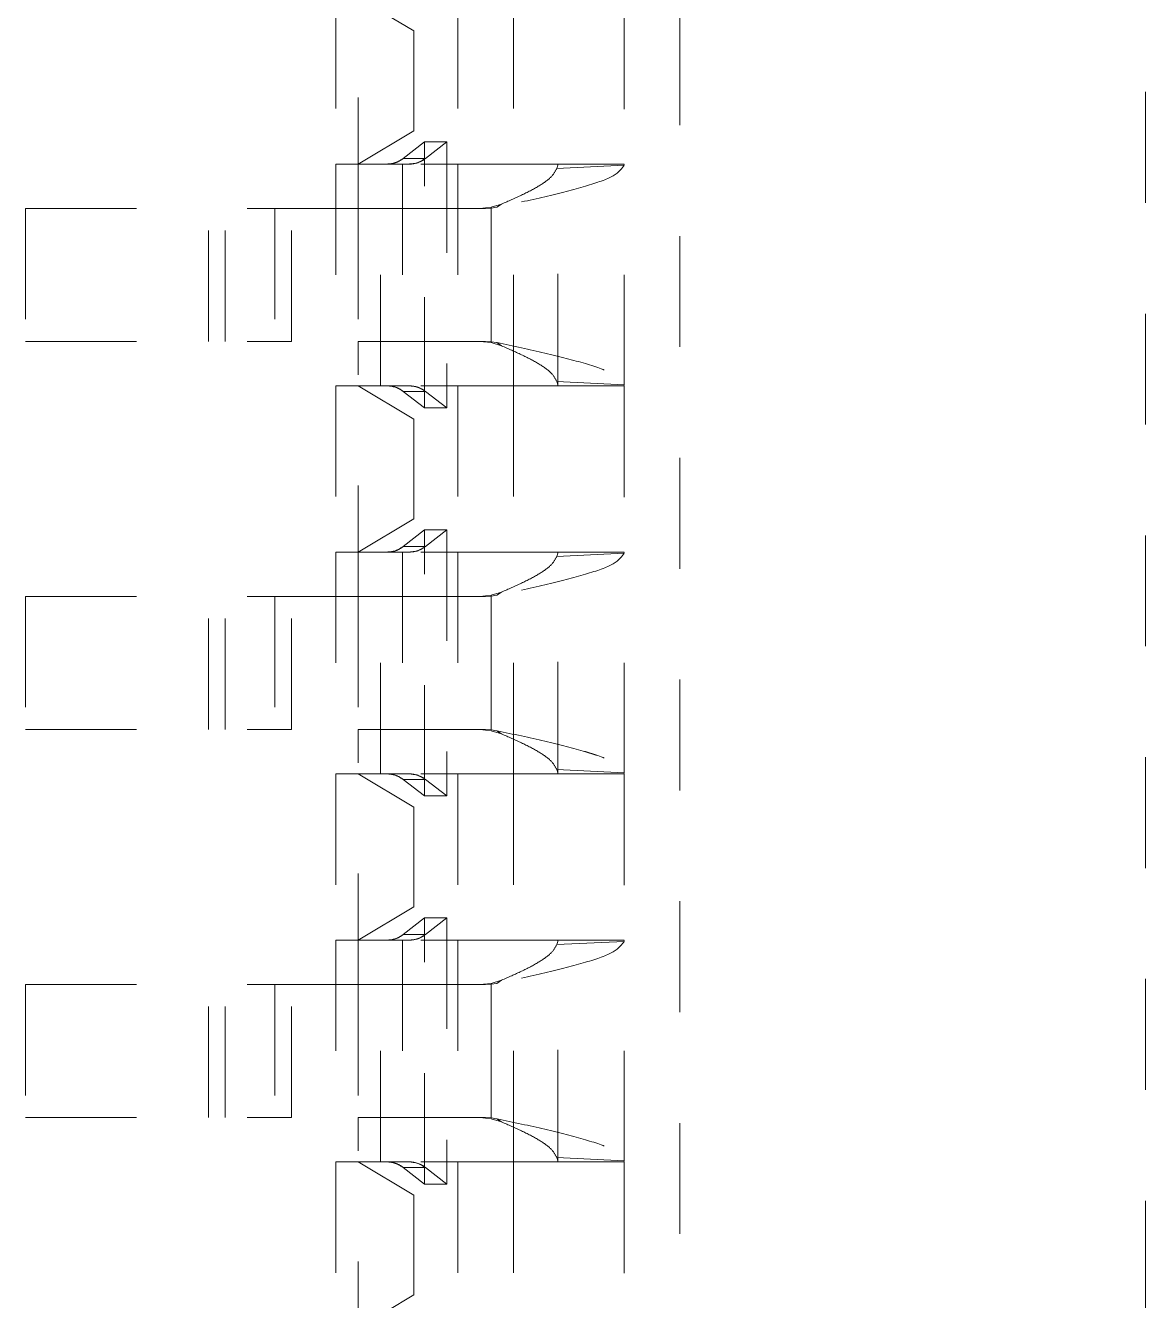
# Model space of a CAD drawing. Header units: millimetres. Extents: x 35 to 332, y 141 to 455.
# Drawn here: x 221.59 to 226.64, y 279.56 to 285.31 of the extents above; entities that cross this region are included whole.
import ezdxf

# ---------------------------------------------------------------- set-up
doc = ezdxf.new("R2010")
doc.units = ezdxf.units.MM
doc.linetypes.add('HIDDEN', pattern=[0.2, 0.1, -0.1])

# ---------------------------------------------------------------- blocks, each defined once
blk = doc.blocks.new('DFSADVS')
at = {"color": 0, "linetype": 'HIDDEN', "lineweight": 18}
for p, q in [((708.5304, -183.0193), (717.9604, -183.0193)), ((717.9604, -183.4393), (708.5304, -183.4393)), ((711.2458, -183.4893), (711.3951, -183.4893)), ((711.3954, -183.4893), (711.3954, -183.5493)), ((711.3954, -183.4893), (711.3954, -183.5493)), ((711.3965, -183.4894), (711.3957, -183.4893)), ((711.5952, -183.4893), (711.3957, -183.4893)), ((711.3957, -183.4893), (711.3965, -183.4894)), ((711.3994, -183.55), (711.3965, -183.4894)), ((711.3994, -183.55), (711.3965, -183.4894)), ((711.5944, -183.4894), (711.5915, -183.55)), ((711.5944, -183.4894), (711.5915, -183.55)), ((711.5944, -183.4894), (711.5952, -183.4893)), ((711.5944, -183.4894), (711.5952, -183.4893)), ((711.5954, -183.5493), (711.5954, -183.4893)), ((711.5954, -183.5493), (711.5954, -183.4893)), ((711.5958, -183.4893), (711.7451, -183.4893)), ((711.7454, -183.4893), (711.7454, -183.5493)), ((711.7454, -183.4893), (711.7454, -183.5493)), ((711.7465, -183.4894), (711.7457, -183.4893)), ((711.9452, -183.4893), (711.7457, -183.4893)), ((711.7457, -183.4893), (711.7465, -183.4894)), ((711.7494, -183.55), (711.7465, -183.4894)), ((711.7494, -183.55), (711.7465, -183.4894)), ((711.9444, -183.4894), (711.9415, -183.55)), ((711.9444, -183.4894), (711.9415, -183.55)), ((711.9444, -183.4894), (711.9452, -183.4893)), ((711.9444, -183.4894), (711.9452, -183.4893)), ((711.9454, -183.5493), (711.9454, -183.4893)), ((711.9454, -183.5493), (711.9454, -183.4893)), ((711.9458, -183.4893), (712.0951, -183.4893)), ((712.0954, -183.4893), (712.0954, -183.5493)), ((712.0954, -183.4893), (712.0954, -183.5493)), ((712.0965, -183.4894), (712.0957, -183.4893)), ((712.2952, -183.4893), (712.0957, -183.4893)), ((712.0957, -183.4893), (712.0965, -183.4894)), ((712.0994, -183.55), (712.0965, -183.4894)), ((712.0994, -183.55), (712.0965, -183.4894)), ((712.2944, -183.4894), (712.2915, -183.55)), ((712.2944, -183.4894), (712.2915, -183.55)), ((712.2944, -183.4894), (712.2952, -183.4893)), ((712.2944, -183.4894), (712.2952, -183.4893)), ((712.2954, -183.5493), (712.2954, -183.4893)), ((712.2954, -183.5493), (712.2954, -183.4893)), ((712.2958, -183.4893), (712.4451, -183.4893)), ((711.3954, -183.5493), (711.3954, -183.5893)), ((711.3954, -183.5493), (711.3965, -183.5493)), ((711.5944, -183.5493), (711.3965, -183.5493)), ((711.3965, -183.5493), (711.3994, -183.55)), ((711.3965, -183.5493), (711.3994, -183.55)), ((711.5915, -183.55), (711.5944, -183.5493)), ((711.5915, -183.55), (711.5944, -183.5493)), ((711.5944, -183.5493), (711.5954, -183.5493)), ((711.5954, -183.5893), (711.5954, -183.5493)), ((711.7454, -183.5493), (711.7454, -183.5893)), ((711.7454, -183.5493), (711.7465, -183.5493)), ((711.9444, -183.5493), (711.7465, -183.5493)), ((711.7465, -183.5493), (711.7494, -183.55)), ((711.7465, -183.5493), (711.7494, -183.55)), ((711.9415, -183.55), (711.9444, -183.5493)), ((711.9415, -183.55), (711.9444, -183.5493)), ((711.9444, -183.5493), (711.9454, -183.5493)), ((711.9454, -183.5893), (711.9454, -183.5493)), ((712.0954, -183.5493), (712.0954, -183.5893)), ((712.0954, -183.5493), (712.0965, -183.5493)), ((712.2944, -183.5493), (712.0965, -183.5493)), ((712.0965, -183.5493), (712.0994, -183.55)), ((712.0965, -183.5493), (712.0994, -183.55)), ((712.2915, -183.55), (712.2944, -183.5493)), ((712.2915, -183.55), (712.2944, -183.5493)), ((712.2944, -183.5493), (712.2954, -183.5493)), ((712.2954, -183.5893), (712.2954, -183.5493)), ((711.2454, -183.5893), (711.3954, -183.5893)), ((711.5954, -183.5893), (711.3954, -183.5893)), ((711.3954, -183.5893), (711.3954, -183.6393)), ((711.5954, -183.6393), (711.5954, -183.5893)), ((711.5954, -183.5893), (711.7454, -183.5893)), ((711.9454, -183.5893), (711.7454, -183.5893)), ((711.7454, -183.5893), (711.7454, -183.6393)), ((711.9454, -183.6393), (711.9454, -183.5893)), ((711.9454, -183.5893), (712.0954, -183.5893)), ((712.2954, -183.5893), (712.0954, -183.5893)), ((712.0954, -183.5893), (712.0954, -183.6393)), ((712.2954, -183.6393), (712.2954, -183.5893)), ((712.2954, -183.5893), (712.4454, -183.5893)), ((711.4344, -183.6041), (711.4315, -183.5999)), ((711.4315, -183.5999), (711.4344, -183.6093)), ((711.4344, -183.6093), (711.4315, -183.5999)), ((711.4315, -183.5999), (711.4344, -183.6041)), ((711.4344, -183.6041), (711.4352, -183.6093)), ((711.4344, -183.6041), (711.4352, -183.6093)), ((711.5557, -183.6093), (711.5565, -183.6041)), ((711.5557, -183.6093), (711.5565, -183.6041)), ((711.5594, -183.5999), (711.5565, -183.6041)), ((711.5565, -183.6093), (711.5594, -183.5999)), ((711.5594, -183.5999), (711.5565, -183.6093)), ((711.5565, -183.6041), (711.5594, -183.5999)), ((711.7844, -183.6041), (711.7815, -183.5999)), ((711.7815, -183.5999), (711.7844, -183.6093)), ((711.7844, -183.6093), (711.7815, -183.5999)), ((711.7815, -183.5999), (711.7844, -183.6041)), ((711.7844, -183.6041), (711.7852, -183.6093)), ((711.7844, -183.6041), (711.7852, -183.6093)), ((711.9057, -183.6093), (711.9065, -183.6041)), ((711.9057, -183.6093), (711.9065, -183.6041)), ((711.9094, -183.5999), (711.9065, -183.6041)), ((711.9065, -183.6093), (711.9094, -183.5999)), ((711.9094, -183.5999), (711.9065, -183.6093)), ((711.9065, -183.6041), (711.9094, -183.5999)), ((712.1344, -183.6041), (712.1315, -183.5999)), ((712.1315, -183.5999), (712.1344, -183.6093)), ((712.1344, -183.6093), (712.1315, -183.5999)), ((712.1315, -183.5999), (712.1344, -183.6041)), ((712.1344, -183.6041), (712.1352, -183.6093)), ((712.1344, -183.6041), (712.1352, -183.6093)), ((712.2557, -183.6093), (712.2565, -183.6041)), ((712.2557, -183.6093), (712.2565, -183.6041)), ((712.2594, -183.5999), (712.2565, -183.6041)), ((712.2565, -183.6093), (712.2594, -183.5999)), ((712.2594, -183.5999), (712.2565, -183.6093)), ((712.2565, -183.6041), (712.2594, -183.5999)), ((711.4354, -183.6196), (711.4344, -183.6093)), ((711.4344, -183.6093), (711.5565, -183.6093)), ((711.4354, -183.6196), (711.4344, -183.6093)), ((711.4354, -183.6145), (711.4352, -183.6093)), ((711.5557, -183.6093), (711.4352, -183.6093)), ((711.4352, -183.6093), (711.4354, -183.6145)), ((711.4354, -183.6093), (711.5554, -183.6093)), ((711.4354, -183.7893), (711.4354, -183.6145)), ((711.4354, -183.6145), (711.4354, -183.6196)), ((711.4354, -183.6145), (711.4354, -183.7293)), ((711.4354, -183.6145), (711.4354, -183.6196)), ((711.5554, -183.6145), (711.5557, -183.6093)), ((711.5565, -183.6093), (711.5554, -183.6196)), ((711.5554, -183.6145), (711.5557, -183.6093)), ((711.5565, -183.6093), (711.5554, -183.6196)), ((711.5554, -183.6145), (711.5554, -183.7893)), ((711.5554, -183.6196), (711.5554, -183.6145)), ((711.5554, -183.7293), (711.5554, -183.6145)), ((711.5554, -183.6196), (711.5554, -183.6145)), ((711.7854, -183.6196), (711.7844, -183.6093)), ((711.7844, -183.6093), (711.9065, -183.6093)), ((711.7854, -183.6196), (711.7844, -183.6093)), ((711.7854, -183.6145), (711.7852, -183.6093)), ((711.9057, -183.6093), (711.7852, -183.6093)), ((711.7852, -183.6093), (711.7854, -183.6145)), ((711.7854, -183.6093), (711.9054, -183.6093)), ((711.7854, -183.7893), (711.7854, -183.6145)), ((711.7854, -183.6145), (711.7854, -183.6196)), ((711.7854, -183.6145), (711.7854, -183.7293)), ((711.7854, -183.6145), (711.7854, -183.6196)), ((711.9054, -183.6145), (711.9057, -183.6093)), ((711.9065, -183.6093), (711.9054, -183.6196)), ((711.9054, -183.6145), (711.9057, -183.6093)), ((711.9065, -183.6093), (711.9054, -183.6196)), ((711.9054, -183.6145), (711.9054, -183.7893)), ((711.9054, -183.6196), (711.9054, -183.6145)), ((711.9054, -183.7293), (711.9054, -183.6145)), ((711.9054, -183.6196), (711.9054, -183.6145)), ((712.1354, -183.6196), (712.1344, -183.6093)), ((712.1344, -183.6093), (712.2565, -183.6093)), ((712.1354, -183.6196), (712.1344, -183.6093)), ((712.1354, -183.6145), (712.1352, -183.6093)), ((712.2557, -183.6093), (712.1352, -183.6093)), ((712.1352, -183.6093), (712.1354, -183.6145)), ((712.1354, -183.6093), (712.2554, -183.6093)), ((712.1354, -183.7893), (712.1354, -183.6145)), ((712.1354, -183.6145), (712.1354, -183.6196)), ((712.1354, -183.6145), (712.1354, -183.7293)), ((712.1354, -183.6145), (712.1354, -183.6196)), ((712.2554, -183.6145), (712.2557, -183.6093)), ((712.2565, -183.6093), (712.2554, -183.6196)), ((712.2554, -183.6145), (712.2557, -183.6093)), ((712.2565, -183.6093), (712.2554, -183.6196)), ((712.2554, -183.6145), (712.2554, -183.7893)), ((712.2554, -183.6196), (712.2554, -183.6145)), ((712.2554, -183.7293), (712.2554, -183.6145)), ((712.2554, -183.6196), (712.2554, -183.6145)), ((711.2454, -183.6393), (711.3954, -183.6393)), ((711.3954, -183.6393), (711.5954, -183.6393)), ((711.3954, -183.6393), (711.3954, -183.6727)), ((711.5954, -183.6726), (711.5954, -183.6393)), ((711.5954, -183.6393), (711.7454, -183.6393)), ((711.7454, -183.6393), (711.9454, -183.6393)), ((711.7454, -183.6393), (711.7454, -183.6727)), ((711.9454, -183.6726), (711.9454, -183.6393)), ((711.9454, -183.6393), (712.0954, -183.6393)), ((712.0954, -183.6393), (712.2954, -183.6393)), ((712.0954, -183.6393), (712.0954, -183.6727)), ((712.2954, -183.6726), (712.2954, -183.6393)), ((712.2954, -183.6393), (712.4454, -183.6393)), ((711.3754, -183.6693), (711.3754, -183.6492)), ((711.3754, -183.6492), (711.6154, -183.6492)), ((711.3904, -183.6686), (711.3754, -183.6492)), ((711.6154, -183.6492), (711.6005, -183.6686)), ((711.6154, -183.6492), (711.6154, -183.6693)), ((711.7254, -183.6693), (711.7254, -183.6492)), ((711.7254, -183.6492), (711.9654, -183.6492)), ((711.7404, -183.6686), (711.7254, -183.6492)), ((711.9654, -183.6492), (711.9505, -183.6686)), ((711.9654, -183.6492), (711.9654, -183.6693)), ((712.0754, -183.6693), (712.0754, -183.6492)), ((712.0754, -183.6492), (712.3154, -183.6492)), ((712.0904, -183.6686), (712.0754, -183.6492)), ((712.3154, -183.6492), (712.3005, -183.6686)), ((712.3154, -183.6492), (712.3154, -183.6693)), ((711.6154, -183.6693), (711.3754, -183.6693)), ((711.3904, -183.6886), (711.3754, -183.6693)), ((711.3904, -183.6686), (711.3904, -183.6886)), ((711.6005, -183.6886), (711.6005, -183.6686)), ((711.6154, -183.6693), (711.6005, -183.6886)), ((711.9654, -183.6693), (711.7254, -183.6693)), ((711.7404, -183.6886), (711.7254, -183.6693)), ((711.7404, -183.6686), (711.7404, -183.6886)), ((711.9505, -183.6886), (711.9505, -183.6686)), ((711.9654, -183.6693), (711.9505, -183.6886)), ((712.3154, -183.6693), (712.0754, -183.6693)), ((712.0904, -183.6886), (712.0754, -183.6693)), ((712.0904, -183.6686), (712.0904, -183.6886)), ((712.3005, -183.6886), (712.3005, -183.6686)), ((712.3154, -183.6693), (712.3005, -183.6886)), ((711.2754, -183.6792), (711.2454, -183.7293)), ((711.3654, -183.6792), (711.2754, -183.6792)), ((711.3954, -183.7293), (711.3654, -183.6792)), ((711.3954, -183.683), (711.3954, -183.703)), ((711.3954, -183.6892), (711.3954, -183.683)), ((711.3954, -183.6892), (711.5954, -183.6892)), ((711.3954, -183.6893), (711.5954, -183.6893)), ((711.6254, -183.6792), (711.5954, -183.7293)), ((711.5954, -183.703), (711.5954, -183.683)), ((711.5954, -183.683), (711.5954, -183.6892)), ((711.7154, -183.6792), (711.6254, -183.6792)), ((711.7454, -183.7293), (711.7154, -183.6792)), ((711.7454, -183.683), (711.7454, -183.703)), ((711.7454, -183.6892), (711.7454, -183.683)), ((711.7454, -183.6892), (711.9454, -183.6892)), ((711.7454, -183.6893), (711.9454, -183.6893)), ((711.9754, -183.6792), (711.9454, -183.7293)), ((711.9454, -183.703), (711.9454, -183.683)), ((711.9454, -183.683), (711.9454, -183.6892)), ((712.0654, -183.6792), (711.9754, -183.6792)), ((712.0954, -183.7293), (712.0654, -183.6792)), ((712.0954, -183.683), (712.0954, -183.703)), ((712.0954, -183.6892), (712.0954, -183.683)), ((712.0954, -183.6892), (712.2954, -183.6892)), ((712.0954, -183.6893), (712.2954, -183.6893)), ((712.3254, -183.6792), (712.2954, -183.7293)), ((712.2954, -183.703), (712.2954, -183.683)), ((712.2954, -183.683), (712.2954, -183.6892)), ((712.4154, -183.6792), (712.3254, -183.6792)), ((712.4454, -183.7293), (712.4154, -183.6792)), ((711.3954, -183.703), (711.3954, -183.7092)), ((711.5954, -183.7092), (711.3954, -183.7092)), ((711.3954, -183.7092), (711.3954, -183.7293)), ((711.5954, -183.7092), (711.5954, -183.703)), ((711.5954, -183.7293), (711.5954, -183.7092)), ((711.7454, -183.703), (711.7454, -183.7092)), ((711.9454, -183.7092), (711.7454, -183.7092)), ((711.7454, -183.7092), (711.7454, -183.7293)), ((711.9454, -183.7092), (711.9454, -183.703)), ((711.9454, -183.7293), (711.9454, -183.7092)), ((712.0954, -183.703), (712.0954, -183.7092)), ((712.2954, -183.7092), (712.0954, -183.7092)), ((712.0954, -183.7092), (712.0954, -183.7293)), ((712.2954, -183.7092), (712.2954, -183.703)), ((712.2954, -183.7293), (712.2954, -183.7092)), ((711.4354, -183.7293), (711.2054, -183.7293)), ((711.3954, -183.7293), (711.3954, -183.7493)), ((711.4354, -183.7293), (711.5554, -183.7293)), ((711.7854, -183.7293), (711.5554, -183.7293)), ((711.5954, -183.7493), (711.5954, -183.7293)), ((711.7454, -183.7293), (711.7454, -183.7493)), ((711.7854, -183.7293), (711.9054, -183.7293)), ((712.1354, -183.7293), (711.9054, -183.7293)), ((711.9454, -183.7493), (711.9454, -183.7293)), ((712.0954, -183.7293), (712.0954, -183.7493)), ((712.1354, -183.7293), (712.2554, -183.7293)), ((712.4854, -183.7293), (712.2554, -183.7293)), ((712.2954, -183.7493), (712.2954, -183.7293)), ((711.2454, -183.7493), (711.3954, -183.7493)), ((711.3954, -183.7493), (711.5954, -183.7493)), ((711.5954, -183.7493), (711.7454, -183.7493)), ((711.7454, -183.7493), (711.9454, -183.7493)), ((711.9454, -183.7493), (712.0954, -183.7493)), ((712.0954, -183.7493), (712.2954, -183.7493)), ((712.2954, -183.7493), (712.4454, -183.7493)), ((711.5554, -183.7893), (711.4354, -183.7893)), ((711.4354, -183.7893), (711.4354, -183.8043)), ((711.5554, -183.8043), (711.5554, -183.7893)), ((711.9054, -183.7893), (711.7854, -183.7893)), ((711.7854, -183.7893), (711.7854, -183.8043)), ((711.9054, -183.8043), (711.9054, -183.7893)), ((712.2554, -183.7893), (712.1354, -183.7893)), ((712.1354, -183.7893), (712.1354, -183.8043)), ((712.2554, -183.8043), (712.2554, -183.7893)), ((711.4354, -184.0293), (711.4354, -183.8043)), ((711.4354, -183.8043), (711.5554, -183.8043)), ((711.5554, -184.0293), (711.5554, -183.8043)), ((711.7854, -184.0293), (711.7854, -183.8043)), ((711.7854, -183.8043), (711.9054, -183.8043)), ((711.9054, -184.0293), (711.9054, -183.8043)), ((712.1354, -183.8043), (712.2554, -183.8043)), ((712.1354, -184.0293), (712.1354, -183.8043)), ((712.2554, -184.0293), (712.2554, -183.8043)), ((711.5554, -183.8492), (711.4354, -183.8492)), ((711.9054, -183.8492), (711.7854, -183.8492)), ((712.2554, -183.8492), (712.1354, -183.8492)), ((711.5554, -183.8643), (711.4354, -183.8643)), ((711.9054, -183.8643), (711.7854, -183.8643)), ((712.2554, -183.8643), (712.1354, -183.8643)), ((711.4354, -184.0293), (711.5554, -184.0293)), ((711.7854, -184.0293), (711.9054, -184.0293)), ((712.1354, -184.0293), (712.2554, -184.0293))]:
    blk.add_line(p, q, dxfattribs=at)
for centre, radius, start, end in [((711.3718, -183.6832), 0.0237, 0.4322, 38.2097), ((711.619, -183.6832), 0.0236, 141.7497, 179.6083), ((711.7218, -183.6832), 0.0236, 0.3917, 38.2503), ((711.9691, -183.6832), 0.0237, 141.7903, 179.5678), ((712.0718, -183.6832), 0.0236, 0.4167, 38.2516), ((712.319, -183.6832), 0.0236, 141.7497, 179.6083), ((711.3718, -183.7032), 0.0236, 0.4299, 38.2212), ((711.619, -183.7032), 0.0236, 141.7382, 179.6107), ((711.7219, -183.7032), 0.0236, 0.3893, 38.2618), ((711.9691, -183.7032), 0.0236, 141.7788, 179.5701), ((712.0718, -183.7032), 0.0236, 0.4144, 38.2631), ((712.319, -183.7032), 0.0236, 141.7382, 179.6107)]:
    blk.add_arc(centre, radius, start, end, dxfattribs=at)
for points, knots in [([(711.3965, -183.4894), (711.3997, -183.4916), (711.406, -183.4961), (711.4154, -183.5226), (711.4249, -183.5598), (711.4312, -183.5893), (711.4344, -183.6041)], [0, 0, 0, 0, 0.249991, 0.49999, 0.750002, 1, 1, 1, 1]), ([(711.3965, -183.4894), (711.3997, -183.4916), (711.406, -183.4961), (711.4154, -183.5226), (711.4249, -183.5598), (711.4312, -183.5893), (711.4344, -183.6041)], [0, 0, 0, 0, 0.250001, 0.499998, 0.750006, 1, 1, 1, 1]), ([(711.5565, -183.6041), (711.5597, -183.5893), (711.566, -183.5598), (711.5754, -183.5226), (711.5849, -183.4961), (711.5912, -183.4916), (711.5944, -183.4894)], [0, 0, 0, 0, 0.25001, 0.500009, 0.750002, 1, 1, 1, 1]), ([(711.5565, -183.6041), (711.5597, -183.5893), (711.566, -183.5598), (711.5754, -183.5226), (711.5849, -183.4961), (711.5912, -183.4916), (711.5944, -183.4894)], [0, 0, 0, 0, 0.2500097, 0.50001, 0.7500019, 1, 1, 1, 1]), ([(711.7465, -183.4894), (711.7497, -183.4916), (711.756, -183.4961), (711.7654, -183.5226), (711.7749, -183.5598), (711.7812, -183.5893), (711.7844, -183.6041)], [0, 0, 0, 0, 0.2499918, 0.4999921, 0.7500009, 1, 1, 1, 1]), ([(711.7465, -183.4894), (711.7497, -183.4916), (711.756, -183.4961), (711.7654, -183.5226), (711.7749, -183.5598), (711.7812, -183.5893), (711.7844, -183.6041)], [0, 0, 0, 0, 0.250006, 0.500003, 0.750006, 1, 1, 1, 1]), ([(711.9065, -183.6041), (711.9097, -183.5893), (711.916, -183.5598), (711.9255, -183.5226), (711.9349, -183.4961), (711.9412, -183.4916), (711.9444, -183.4894)], [0, 0, 0, 0, 0.250009, 0.500011, 0.750003, 1, 1, 1, 1]), ([(711.9065, -183.6041), (711.9097, -183.5893), (711.916, -183.5598), (711.9254, -183.5226), (711.9349, -183.4961), (711.9412, -183.4916), (711.9444, -183.4894)], [0, 0, 0, 0, 0.250009, 0.500008, 0.750003, 1, 1, 1, 1]), ([(712.0965, -183.4894), (712.0997, -183.4916), (712.106, -183.4961), (712.1154, -183.5226), (712.1249, -183.5598), (712.1312, -183.5893), (712.1344, -183.6041)], [0, 0, 0, 0, 0.249991, 0.49999, 0.749998, 1, 1, 1, 1]), ([(712.0965, -183.4894), (712.0997, -183.4916), (712.106, -183.4961), (712.1154, -183.5226), (712.1249, -183.5598), (712.1312, -183.5893), (712.1344, -183.6041)], [0, 0, 0, 0, 0.2500012, 0.4999984, 0.7500018, 1, 1, 1, 1]), ([(712.2565, -183.6041), (712.2597, -183.5893), (712.266, -183.5598), (712.2754, -183.5226), (712.2849, -183.4961), (712.2912, -183.4916), (712.2944, -183.4894)], [0, 0, 0, 0, 0.25001, 0.500009, 0.750002, 1, 1, 1, 1]), ([(712.2565, -183.6041), (712.2597, -183.5893), (712.266, -183.5598), (712.2754, -183.5226), (712.2849, -183.4961), (712.2912, -183.4916), (712.2944, -183.4894)], [0, 0, 0, 0, 0.2500097, 0.50001, 0.7500019, 1, 1, 1, 1]), ([(711.3954, -183.5893), (711.3954, -183.584), (711.3954, -183.5735), (711.3954, -183.5603), (711.3954, -183.5511), (711.3954, -183.5499), (711.3954, -183.5493)], [0, 0, 0, 0, 0.250001, 0.499983, 0.750002, 1, 1, 1, 1]), ([(711.4315, -183.5999), (711.4288, -183.5938), (711.4235, -183.5815), (711.4154, -183.5662), (711.4074, -183.5546), (711.4021, -183.5515), (711.3994, -183.55)], [0, 0, 0, 0, 0.250005, 0.500006, 0.750008, 1, 1, 1, 1]), ([(711.4315, -183.5999), (711.4288, -183.5938), (711.4235, -183.5815), (711.4154, -183.5662), (711.4074, -183.5546), (711.4021, -183.5515), (711.3994, -183.55)], [0, 0, 0, 0, 0.250021, 0.500039, 0.750058, 1, 1, 1, 1]), ([(711.5594, -183.5999), (711.5621, -183.5938), (711.5674, -183.5815), (711.5754, -183.5662), (711.5835, -183.5546), (711.5888, -183.5515), (711.5915, -183.55)], [0, 0, 0, 0, 0.250009, 0.499997, 0.750004, 1, 1, 1, 1]), ([(711.5594, -183.5999), (711.5621, -183.5938), (711.5674, -183.5815), (711.5754, -183.5662), (711.5835, -183.5546), (711.5888, -183.5515), (711.5915, -183.55)], [0, 0, 0, 0, 0.250009, 0.499997, 0.750004, 1, 1, 1, 1]), ([(711.5954, -183.5493), (711.5954, -183.5499), (711.5954, -183.5511), (711.5954, -183.5603), (711.5954, -183.5735), (711.5954, -183.584), (711.5954, -183.5893)], [0, 0, 0, 0, 0.249998, 0.500017, 0.749999, 1, 1, 1, 1]), ([(711.7454, -183.5893), (711.7454, -183.584), (711.7454, -183.5735), (711.7454, -183.5603), (711.7454, -183.5511), (711.7454, -183.5499), (711.7454, -183.5493)], [0, 0, 0, 0, 0.250001, 0.499983, 0.750002, 1, 1, 1, 1]), ([(711.7815, -183.5999), (711.7788, -183.5938), (711.7735, -183.5815), (711.7654, -183.5662), (711.7574, -183.5546), (711.7521, -183.5515), (711.7494, -183.55)], [0, 0, 0, 0, 0.250009, 0.499997, 0.750004, 1, 1, 1, 1]), ([(711.7815, -183.5999), (711.7788, -183.5938), (711.7735, -183.5815), (711.7654, -183.5662), (711.7574, -183.5546), (711.7521, -183.5515), (711.7494, -183.55)], [0, 0, 0, 0, 0.250021, 0.500021, 0.75004, 1, 1, 1, 1]), ([(711.9094, -183.5999), (711.9121, -183.5938), (711.9174, -183.5815), (711.9255, -183.5662), (711.9335, -183.5546), (711.9388, -183.5515), (711.9415, -183.55)], [0, 0, 0, 0, 0.250005, 0.500006, 0.750008, 1, 1, 1, 1]), ([(711.9094, -183.5999), (711.9121, -183.5938), (711.9174, -183.5815), (711.9255, -183.5662), (711.9335, -183.5546), (711.9388, -183.5515), (711.9415, -183.55)], [0, 0, 0, 0, 0.250005, 0.500006, 0.750008, 1, 1, 1, 1]), ([(711.9454, -183.5493), (711.9454, -183.5499), (711.9454, -183.5511), (711.9454, -183.5603), (711.9454, -183.5735), (711.9454, -183.584), (711.9454, -183.5893)], [0, 0, 0, 0, 0.249998, 0.500017, 0.749999, 1, 1, 1, 1]), ([(712.0954, -183.5893), (712.0954, -183.584), (712.0954, -183.5735), (712.0954, -183.5603), (712.0954, -183.5511), (712.0954, -183.5499), (712.0954, -183.5493)], [0, 0, 0, 0, 0.250001, 0.499983, 0.750002, 1, 1, 1, 1]), ([(712.1315, -183.5999), (712.1288, -183.5938), (712.1235, -183.5815), (712.1154, -183.5662), (712.1074, -183.5546), (712.1021, -183.5515), (712.0994, -183.55)], [0, 0, 0, 0, 0.250009, 0.499997, 0.750004, 1, 1, 1, 1]), ([(712.1315, -183.5999), (712.1288, -183.5938), (712.1235, -183.5815), (712.1154, -183.5662), (712.1074, -183.5546), (712.1021, -183.5515), (712.0994, -183.55)], [0, 0, 0, 0, 0.250021, 0.500021, 0.75004, 1, 1, 1, 1]), ([(712.2594, -183.5999), (712.2621, -183.5938), (712.2674, -183.5815), (712.2754, -183.5662), (712.2835, -183.5546), (712.2888, -183.5515), (712.2915, -183.55)], [0, 0, 0, 0, 0.250009, 0.499997, 0.750004, 1, 1, 1, 1]), ([(712.2594, -183.5999), (712.2621, -183.5938), (712.2674, -183.5815), (712.2754, -183.5662), (712.2835, -183.5546), (712.2888, -183.5515), (712.2915, -183.55)], [0, 0, 0, 0, 0.250009, 0.499997, 0.750004, 1, 1, 1, 1]), ([(712.2954, -183.5493), (712.2954, -183.5499), (712.2954, -183.5511), (712.2954, -183.5603), (712.2954, -183.5735), (712.2954, -183.584), (712.2954, -183.5893)], [0, 0, 0, 0, 0.249998, 0.500017, 0.749999, 1, 1, 1, 1]), ([(711.3954, -183.6393), (711.3954, -183.646), (711.3954, -183.655), (711.3954, -183.662), (711.3954, -183.6637)], [0, 0, 0, 0, 0.75199, 1, 1, 1, 1]), ([(711.5954, -183.6637), (711.5954, -183.662), (711.5954, -183.655), (711.5954, -183.646), (711.5954, -183.6393)], [0, 0, 0, 0, 0.247628, 1, 1, 1, 1]), ([(711.7454, -183.6393), (711.7454, -183.646), (711.7454, -183.655), (711.7454, -183.662), (711.7454, -183.6637)], [0, 0, 0, 0, 0.75199, 1, 1, 1, 1]), ([(711.9454, -183.6604), (711.9454, -183.6597), (711.9454, -183.6537), (711.9454, -183.6461), (711.9454, -183.6393)], [0, 0, 0, 0, 0.108494, 1, 1, 1, 1]), ([(712.0954, -183.6393), (712.0954, -183.646), (712.0954, -183.655), (712.0954, -183.662), (712.0954, -183.6637)], [0, 0, 0, 0, 0.75199, 1, 1, 1, 1]), ([(712.2954, -183.6637), (712.2954, -183.662), (712.2954, -183.655), (712.2954, -183.646), (712.2954, -183.6393)], [0, 0, 0, 0, 0.24801, 1, 1, 1, 1]), ([(711.3954, -183.683), (711.3952, -183.6805), (711.3948, -183.6753), (711.3918, -183.6708), (711.3904, -183.6686)], [0, 0, 0, 0, 0.500044, 1, 1, 1, 1]), ([(711.6005, -183.6686), (711.599, -183.6708), (711.5961, -183.6753), (711.5957, -183.6805), (711.5954, -183.683)], [0, 0, 0, 0, 0.500017, 1, 1, 1, 1]), ([(711.7454, -183.683), (711.7452, -183.6805), (711.7448, -183.6753), (711.7418, -183.6708), (711.7404, -183.6686)], [0, 0, 0, 0, 0.499983, 1, 1, 1, 1]), ([(711.9505, -183.6686), (711.9491, -183.6708), (711.9461, -183.6753), (711.9457, -183.6805), (711.9454, -183.683)], [0, 0, 0, 0, 0.499956, 1, 1, 1, 1]), ([(712.0954, -183.683), (712.0952, -183.6805), (712.0948, -183.6753), (712.0918, -183.6708), (712.0904, -183.6686)], [0, 0, 0, 0, 0.499998, 1, 1, 1, 1]), ([(712.3005, -183.6686), (712.2991, -183.6708), (712.2961, -183.6753), (712.2957, -183.6805), (712.2954, -183.683)], [0, 0, 0, 0, 0.500017, 1, 1, 1, 1]), ([(711.3954, -183.703), (711.3952, -183.7005), (711.3948, -183.6953), (711.3918, -183.6908), (711.3904, -183.6886)], [0, 0, 0, 0, 0.499953, 1, 1, 1, 1]), ([(711.6005, -183.6886), (711.599, -183.6908), (711.5961, -183.6953), (711.5957, -183.7005), (711.5954, -183.703)], [0, 0, 0, 0, 0.500108, 1, 1, 1, 1]), ([(711.7454, -183.703), (711.7452, -183.7005), (711.7448, -183.6953), (711.7418, -183.6908), (711.7404, -183.6886)], [0, 0, 0, 0, 0.499892, 1, 1, 1, 1]), ([(711.9505, -183.6886), (711.9491, -183.6908), (711.9461, -183.6953), (711.9457, -183.7005), (711.9454, -183.703)], [0, 0, 0, 0, 0.500047, 1, 1, 1, 1]), ([(712.0954, -183.703), (712.0952, -183.7005), (712.0948, -183.6953), (712.0918, -183.6908), (712.0904, -183.6886)], [0, 0, 0, 0, 0.499908, 1, 1, 1, 1]), ([(712.3005, -183.6886), (712.2991, -183.6908), (712.2961, -183.6953), (712.2957, -183.7005), (712.2954, -183.703)], [0, 0, 0, 0, 0.500108, 1, 1, 1, 1])]:
    blk.add_open_spline(points, degree=3, knots=knots, dxfattribs=at)

msp = doc.modelspace()

# ---------------------------------------------------------------- block references
at = {"xscale": 5, "yscale": 5, "zscale": 5, "rotation": 270}
msp.add_blockref('DFSADVS', (1141.7362, 3841.6624), dxfattribs=at)

doc.saveas('drawing.dxf')
